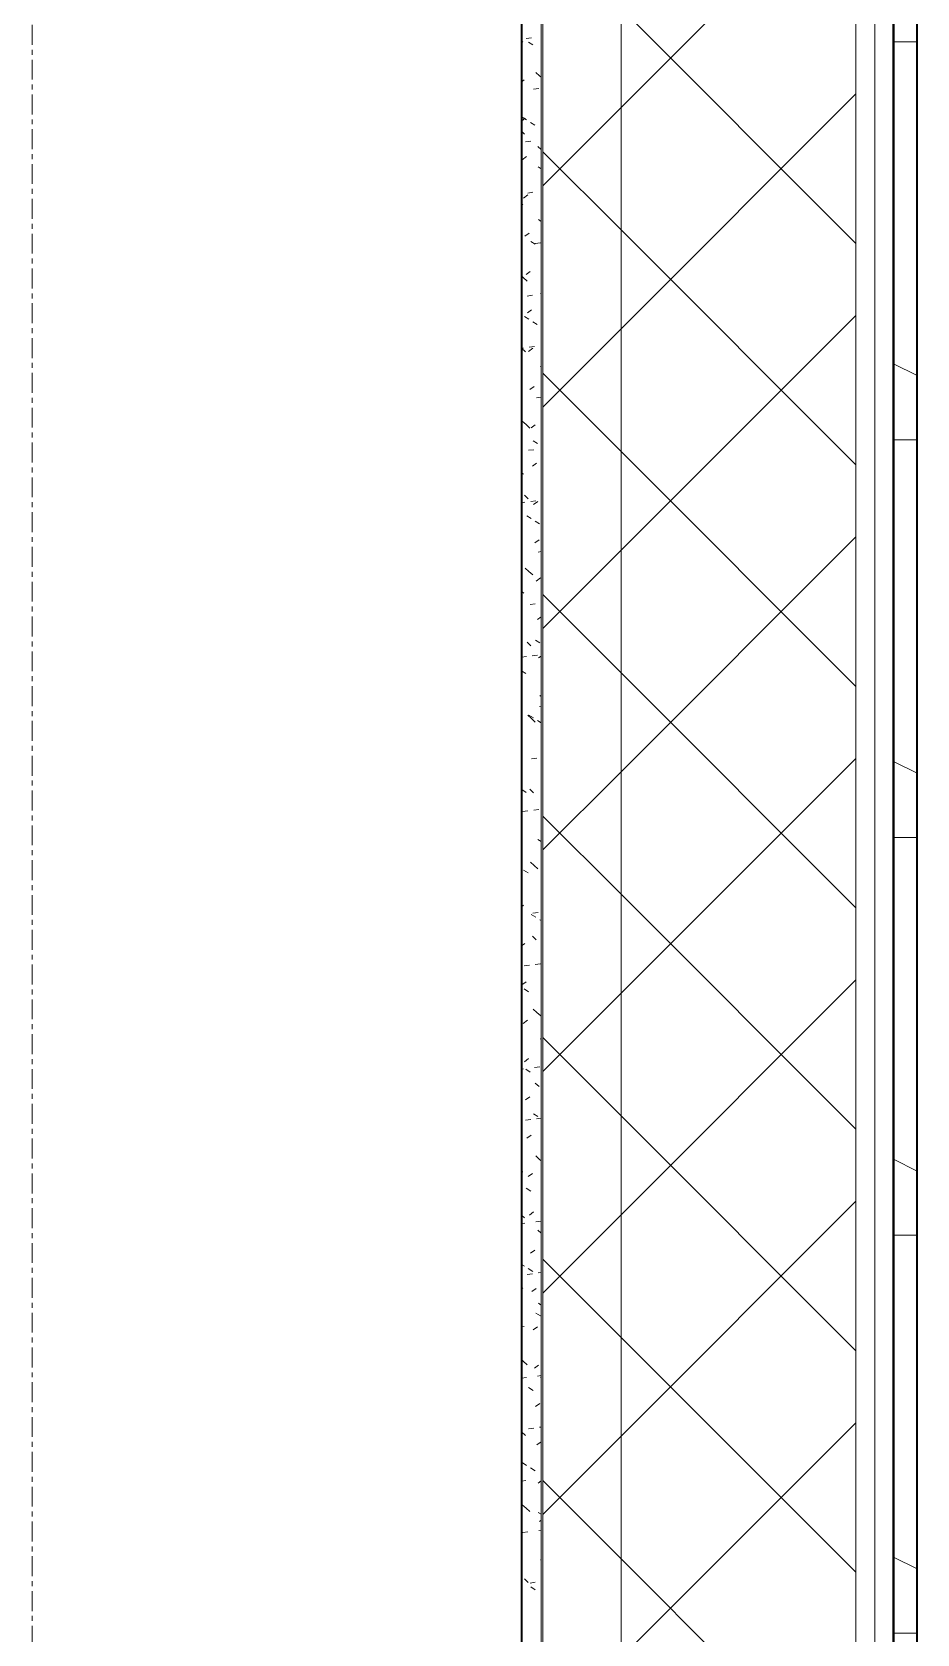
# Model space of a CAD drawing. Header units: millimetres. Extents: x -4948 to 42228, y -4856 to 69378.
# Drawn here: x -266 to 299, y 20065 to 21088 of the extents above; entities that cross this region are included whole.
import ezdxf

# ---------------------------------------------------------------- set-up
doc = ezdxf.new("R2010")
doc.units = ezdxf.units.MM
doc.linetypes.add('Линия сетки', pattern=[22.225, 12.7, -3.175, 3.175, -3.175])
for name, color, linetype, lineweight in [('A-WALL', 113, 'Continuous', 13), ('A-WALL-PATT', 111, 'Continuous', 13), ('I-WALL', 2, 'Continuous', 13), ('S-GRID', 1, 'Continuous', 30)]:
    doc.layers.add(name, color=color, linetype=linetype, lineweight=lineweight)

# ---------------------------------------------------------------- blocks, each defined once
blk = doc.blocks.new('27ELB-RD-AR-0000-BIM_rvt-1-1 этаж отм_ _0_000 лотки')
at = {"layer": 'A-WALL', "color": 252, "lineweight": 35}
for p, q in [((46.4, 24778.6), (46.4, 18605.6)), ((283.9, 18605.6), (283.9, 24778.6))]:
    blk.add_line(p, q, dxfattribs=at)
at = {"layer": 'A-WALL', "color": 252, "lineweight": 9}
for p, q in [((58.9, 18605.6), (58.9, 24778.6)), ((59.9, 18605.6), (59.9, 24778.6)), ((109.9, 18605.6), (109.9, 24778.6)), ((259.9, 18605.6), (259.9, 24778.6)), ((271.9, 18605.6), (271.9, 24778.6))]:
    blk.add_line(p, q, dxfattribs=at)
at = {"layer": 'A-WALL-PATT', "color": 252, "linetype": 'Continuous', "lineweight": 9}
for p, q in [((109.9, 21040.2), (259.9, 21190.2)), ((259.9, 20953.3), (109.9, 21103.3)), ((46.4, 21081.6), (47.2, 21082.3)), ((49.4, 21084.1), (52.8, 21084.5)), ((50.8, 21081.9), (53.7, 21080.1)), ((283.9, 21082), (298.9, 21082)), ((55.6, 21062.5), (57.9, 21060.4)), ((46.4, 21056.5), (48, 21057.8)), ((54.1, 21051.8), (57.4, 21052.2)), ((57.9, 21060.4), (57.9, 21060.4)), ((57.9, 21060.4), (58.9, 21059.5)), ((109.9, 20898.8), (259.9, 21048.8)), ((46.4, 21031.4), (48.8, 21033.3)), ((46.7, 21034), (49.5, 21032.2)), ((59.9, 20990.2), (109.9, 21040.2)), ((46.4, 21024.9), (48.3, 21023.1)), ((52.1, 21030.6), (54.9, 21028.8)), ((49, 21018.2), (52.3, 21018.7)), ((56.8, 21015.3), (58.9, 21013.4)), ((109.9, 20961.9), (59.9, 21011.9)), ((46.9, 21006.8), (49.6, 21008.8)), ((57, 21002.2), (58.9, 21001)), ((46.4, 20985), (46.7, 20985.1)), ((47.7, 20982.3), (50.4, 20984.4)), ((50.4, 20985.5), (53.7, 20986)), ((46.4, 20978.7), (47.2, 20978)), ((48.5, 20957.9), (51.2, 20959.9)), ((57.3, 20968.7), (58.9, 20967.3)), ((259.9, 20811.9), (109.9, 20961.9)), ((52.3, 20954.6), (55.1, 20952.8)), ((55.1, 20953.3), (58.4, 20953.7)), ((46.4, 20932.6), (47.5, 20931.5)), ((47.5, 20931.5), (47.5, 20931.5)), ((47.5, 20931.5), (50, 20929.3)), ((49.3, 20933.4), (52, 20935.4)), ((49.9, 20919.7), (53.3, 20920.2)), ((58.6, 20921.4), (58.9, 20921.1)), ((50.1, 20908.9), (52.8, 20911)), ((48.2, 20906.7), (51, 20904.9)), ((53.5, 20903.3), (56.4, 20901.5)), ((59.9, 20848.8), (109.9, 20898.8)), ((109.9, 20757.4), (259.9, 20907.4)), ((46.4, 20886.4), (47.6, 20886.5)), ((46.4, 20886.4), (48.9, 20884.1)), ((50.9, 20884.4), (53.6, 20886.5)), ((51.3, 20887), (54.6, 20887.5)), ((58.4, 20874.9), (58.9, 20874.6)), ((109.9, 20820.5), (59.9, 20870.5)), ((298.9, 20869), (283.9, 20876.5)), ((46.4, 20857.3), (46.4, 20857.3)), ((51.7, 20860), (54.4, 20862)), ((56, 20854.8), (58.9, 20855.1)), ((46.9, 20839.8), (49.3, 20837.7)), ((49.3, 20837.7), (49.3, 20837.7)), ((49.3, 20837.7), (51.7, 20835.4)), ((52.5, 20835.5), (55.2, 20837.5)), ((53.8, 20827.3), (56.6, 20825.5)), ((283.9, 20828), (298.9, 20828)), ((50.9, 20821.2), (54.2, 20821.6)), ((259.9, 20670.5), (109.9, 20820.5)), ((46.4, 20806.8), (47.6, 20806)), ((53.3, 20811), (56, 20813.1)), ((46.4, 20787.7), (48.6, 20788)), ((48.2, 20792.6), (50.6, 20790.3)), ((52.3, 20788.5), (55.6, 20788.9)), ((54.1, 20786.6), (56.8, 20788.6)), ((49.7, 20779.4), (52.5, 20777.6)), ((55, 20776), (57.9, 20774.2)), ((109.9, 20616), (259.9, 20766)), ((54.9, 20762.1), (57.6, 20764.1)), ((57, 20756.2), (58.9, 20756.5)), ((59.9, 20707.4), (109.9, 20757.4)), ((48.7, 20746), (51, 20743.8)), ((51, 20743.8), (51, 20743.8)), ((51, 20743.8), (53.5, 20741.6)), ((55.7, 20737.6), (58.4, 20739.7)), ((46.4, 20731), (47.8, 20730)), ((109.9, 20679.1), (59.9, 20729.1)), ((51.8, 20722.7), (55.1, 20723.1)), ((56.5, 20713.2), (58.9, 20714.9)), ((49.9, 20698.7), (52.4, 20696.4)), ((55.3, 20700), (58.1, 20698.2)), ((46.4, 20689.1), (49.5, 20689.5)), ((53.2, 20690), (56.5, 20690.4)), ((57.3, 20688.7), (58.9, 20689.8)), ((46.4, 20680.5), (49.1, 20678.7)), ((259.9, 20529.1), (109.9, 20679.1)), ((58.1, 20664.2), (58.9, 20664.8)), ((57.9, 20657.7), (58.9, 20657.8)), ((50.4, 20652.1), (52.7, 20650)), ((51.1, 20652.1), (54, 20650.3)), ((52.7, 20650), (52.7, 20650)), ((52.7, 20650), (55.2, 20647.7)), ((56.5, 20648.7), (58.9, 20647.2)), ((52.8, 20624.2), (56.1, 20624.6)), ((109.9, 20474.5), (259.9, 20624.5)), ((298.9, 20615), (283.9, 20622.5)), ((59.9, 20566), (109.9, 20616)), ((46.5, 20604.6), (49.3, 20602.8)), ((51.6, 20604.9), (54.1, 20602.6)), ((54.2, 20591.5), (57.5, 20591.9)), ((47.1, 20590.5), (50.5, 20591)), ((109.9, 20537.7), (59.9, 20587.7)), ((56.7, 20572.8), (58.9, 20571.4)), ((283.9, 20574), (298.9, 20574)), ((46.4, 20554.8), (46.9, 20555.2)), ((47.7, 20553.2), (50.6, 20551.4)), ((52.1, 20558.3), (54.5, 20556.1)), ((54.5, 20556.1), (54.5, 20556.1)), ((54.5, 20556.1), (56.9, 20553.9)), ((58.8, 20559.2), (58.9, 20559.2)), ((46.4, 20529.7), (47.7, 20530.8)), ((259.9, 20387.7), (109.9, 20537.7)), ((46.4, 20524.7), (46.7, 20524.7)), ((52.6, 20524.9), (55.5, 20523.1)), ((53.7, 20525.6), (57, 20526.1)), ((58, 20521.4), (58.9, 20520.9)), ((53.4, 20511), (55.8, 20508.7)), ((46.4, 20504.7), (48.5, 20506.3)), ((48.1, 20492), (51.4, 20492.4)), ((55.1, 20492.9), (58.4, 20493.4)), ((46.6, 20479.8), (49.3, 20481.8)), ((109.9, 20333.1), (259.9, 20483.1)), ((48, 20477.3), (50.8, 20475.5)), ((59.9, 20424.5), (109.9, 20474.5)), ((53.9, 20464.4), (56.2, 20462.3)), ((56.2, 20462.3), (56.2, 20462.3)), ((56.2, 20462.3), (58.7, 20460)), ((47.4, 20455.3), (50.1, 20457.3)), ((58.2, 20445.5), (58.9, 20445.1)), ((109.9, 20396.2), (59.9, 20446.2)), ((46.4, 20427.8), (46.7, 20427.6)), ((48.2, 20430.8), (50.9, 20432.9)), ((54.7, 20427.1), (58, 20427.5)), ((46.4, 20426), (47.6, 20426.2)), ((46.4, 20425.2), (46.5, 20425)), ((49.2, 20426), (52, 20424.2)), ((49, 20406.4), (51.7, 20408.4)), ((55.1, 20417.2), (57.6, 20414.9)), ((54.1, 20397.6), (56.9, 20395.8)), ((49, 20393.5), (52.3, 20393.9)), ((56, 20394.4), (58.9, 20394.8)), ((259.9, 20246.2), (109.9, 20396.2)), ((49.8, 20381.9), (52.5, 20383.9)), ((55.6, 20370.6), (57.9, 20368.4)), ((57.9, 20368.4), (57.9, 20368.4)), ((57.9, 20368.4), (58.9, 20367.6)), ((298.9, 20361), (283.9, 20368.5)), ((46.4, 20360.3), (47.2, 20360.4)), ((50.6, 20357.4), (53.3, 20359.5)), ((49.4, 20350), (52.3, 20348.2)), ((109.9, 20191.7), (259.9, 20341.7)), ((46.4, 20332.9), (48.3, 20331.2)), ((46.4, 20327.4), (48.6, 20327.7)), ((51.4, 20332.9), (54.1, 20335)), ((55.6, 20328.6), (58.9, 20329)), ((59.9, 20283.1), (109.9, 20333.1)), ((56.8, 20323.3), (58.9, 20321.4)), ((283.9, 20320), (298.9, 20320)), ((52.2, 20308.5), (54.9, 20310.5)), ((109.9, 20254.8), (59.9, 20304.8)), ((46.4, 20301.4), (48.2, 20300.3)), ((50, 20295), (53.3, 20295.4)), ((50.7, 20298.7), (53.5, 20296.9)), ((57, 20295.9), (58.9, 20296.1)), ((46.4, 20286.8), (47.2, 20286)), ((53, 20284), (55.7, 20286)), ((57.3, 20276.7), (58.9, 20275.3)), ((55.6, 20270.3), (58.4, 20268.5)), ((46.4, 20261.6), (48.1, 20261.8)), ((53.8, 20259.5), (56.5, 20261.6)), ((259.9, 20104.8), (109.9, 20254.8)), ((46.4, 20240.6), (47.5, 20239.6)), ((47.5, 20239.6), (47.5, 20239.6)), ((47.5, 20239.6), (50, 20237.3)), ((54.6, 20235.1), (57.3, 20237.1)), ((46.4, 20228.7), (49.5, 20229.1)), ((56.5, 20230.1), (58.9, 20230.4)), ((58.6, 20229.5), (58.9, 20229.2)), ((50.9, 20222.7), (53.8, 20220.9)), ((55.4, 20210.6), (58.1, 20212.6)), ((46.4, 20194.5), (48.9, 20192.2)), ((50.9, 20196.4), (54.2, 20196.9)), ((57.9, 20197.4), (58.9, 20197.5)), ((109.9, 20050.3), (259.9, 20200.3)), ((56.2, 20186.1), (58.9, 20188.1)), ((59.9, 20141.7), (109.9, 20191.7)), ((46.8, 20174.8), (49.6, 20173)), ((46.4, 20163), (49.1, 20163.3)), ((52.2, 20171.4), (55, 20169.6)), ((57, 20161.7), (58.9, 20163.1)), ((109.9, 20113.4), (59.9, 20163.4)), ((46.9, 20147.9), (49.3, 20145.7)), ((49.3, 20145.7), (49.3, 20145.7)), ((49.3, 20145.7), (51.7, 20143.5)), ((57.1, 20143), (58.9, 20141.9)), ((57.5, 20131.5), (58.9, 20131.7)), ((57.8, 20137.2), (58.9, 20138)), ((47.2, 20130.2), (50.5, 20130.6)), ((58.6, 20112.7), (58.9, 20112.9)), ((259.9, 19963.4), (109.9, 20113.4)), ((298.9, 20107), (283.9, 20114.5)), ((48.2, 20100.6), (50.6, 20098.3)), ((51.9, 20097.9), (55.2, 20098.4)), ((52.4, 20095.4), (55.2, 20093.6)), ((46.4, 20078.2), (46.8, 20078.5)), ((283.9, 20066), (298.9, 20066))]:
    blk.add_line(p, q, dxfattribs=at)
at = {"layer": 'I-WALL', "color": 252, "lineweight": 35}
for p, q in [((283.9, 25016.1), (283.9, 18368.1)), ((298.9, 18368.1), (298.9, 25017.1))]:
    blk.add_line(p, q, dxfattribs=at)
blk = doc.blocks.new('27ELB-RD-KR2-0000-BIM_rvt-1-1 этаж отм_ _0_000 лотки')
at = {"layer": 'S-GRID', "color": 252, "linetype": 'Линия сетки', "lineweight": 9}
blk.add_line((-266.1, -4856.4), (-266.1, 68377.9), dxfattribs=at)

msp = doc.modelspace()

# ---------------------------------------------------------------- block references
at = {"lineweight": 5}
for name in ['27ELB-RD-KR2-0000-BIM_rvt-1-1 этаж отм_ _0_000 лотки', '27ELB-RD-AR-0000-BIM_rvt-1-1 этаж отм_ _0_000 лотки']:
    msp.add_blockref(name, (0, 0), dxfattribs=at)

doc.saveas('drawing.dxf')
